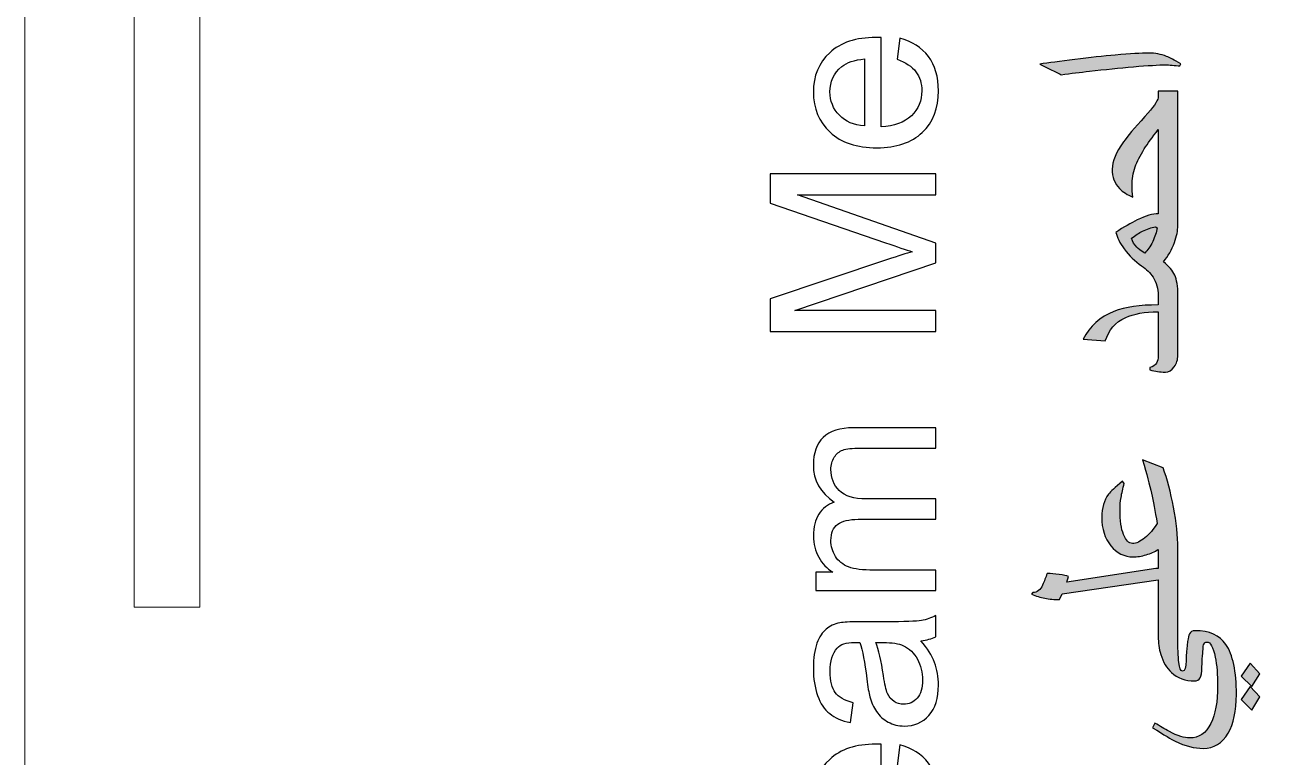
# Model space of a CAD drawing. Header units: millimetres. Extents: x -114 to 68, y -982 to -634.
# Drawn here: x -114.42 to -68.66, y -699.95 to -673.14 of the extents above; entities that cross this region are included whole.
import ezdxf

# ---------------------------------------------------------------- set-up
doc = ezdxf.new("R2010")
doc.units = ezdxf.units.MM
doc.header["$MEASUREMENT"] = 0
doc.layers.add('Layer 1', color=7, linetype='Continuous')

msp = doc.modelspace()

# ---------------------------------------------------------------- hatches: boundary and pattern name
at = {"layer": 'Layer 1', "true_color": 0x2b2a29}
h = msp.add_hatch(color=250, dxfattribs=at)
edge = h.paths.add_edge_path()
edge.add_spline(control_points=[(-73.2732, -674.1694), (-73.053, -674.1694), (-72.8385, -674.2103), (-72.6325, -674.2908), (-72.5224, -674.3331), (-72.3475, -674.4234), (-72.1076, -674.5631), (-72.1076, -674.5631), (-72.1485, -674.6379), (-72.1485, -674.6379), (-72.2289, -674.628), (-72.3206, -674.6195), (-72.4265, -674.6125), (-72.5309, -674.6054), (-72.6015, -674.6012), (-72.6367, -674.6012), (-72.9232, -674.6012), (-73.324, -674.6238), (-73.8376, -674.6689), (-74.3512, -674.7155), (-74.8875, -674.7691), (-75.4477, -674.8326), (-75.7864, -674.8721), (-76.1321, -674.9145), (-76.4849, -674.961), (-76.6062, -674.906), (-76.736, -674.8425), (-76.8771, -674.7719), (-77.0168, -674.7014), (-77.1481, -674.6351), (-77.2723, -674.5716), (-76.959, -674.5278), (-76.5286, -674.4714), (-75.9839, -674.4036), (-75.4378, -674.3359), (-74.9467, -674.2823), (-74.5079, -674.2442), (-73.9632, -674.1948), (-73.5511, -674.1694), (-73.2732, -674.1694)], knot_values=[0, 0, 0, 0, 0.0769231, 0.0769231, 0.0769231, 0.1538462, 0.1538462, 0.1538462, 0.2307692, 0.2307692, 0.2307692, 0.3076923, 0.3076923, 0.3076923, 0.3846154, 0.3846154, 0.3846154, 0.4615385, 0.4615385, 0.4615385, 0.5384615, 0.5384615, 0.5384615, 0.6153846, 0.6153846, 0.6153846, 0.6923077, 0.6923077, 0.6923077, 0.7692308, 0.7692308, 0.7692308, 0.8461538, 0.8461538, 0.8461538, 0.9230769, 0.9230769, 0.9230769, 1, 1, 1, 1], degree=3, periodic=1)
h = msp.add_hatch(color=250, dxfattribs=at)
edge = h.paths.add_edge_path()
edge.add_spline(control_points=[(-72.2176, -683.391), (-72.2176, -683.391), (-72.2176, -683.6761), (-72.2176, -683.6761), (-72.2176, -683.6761), (-72.2176, -685.2382), (-72.2176, -685.2382), (-72.2176, -685.3948), (-72.2628, -685.5359), (-72.3545, -685.6615), (-72.4448, -685.7857), (-72.5521, -685.8492), (-72.6763, -685.8492), (-72.7807, -685.8492), (-72.8752, -685.8435), (-72.9613, -685.8323), (-73.046, -685.821), (-73.1405, -685.7998), (-73.2421, -685.7702), (-73.2421, -685.7702), (-73.2421, -685.6855), (-73.2421, -685.6855), (-73.1292, -685.6545), (-73.0488, -685.5994), (-72.9994, -685.5204), (-72.9585, -685.4541), (-72.9373, -685.3624), (-72.9373, -685.2466), (-72.9373, -685.2466), (-72.9373, -683.6761), (-72.9373, -683.6761), (-72.9373, -683.6761), (-72.9373, -683.645), (-72.9373, -683.645), (-73.4312, -683.645), (-73.8277, -683.7142), (-74.1283, -683.8525), (-74.5022, -684.0246), (-74.752, -684.3111), (-74.8762, -684.7118), (-74.8762, -684.7118), (-75.6805, -684.6483), (-75.6805, -684.6483), (-75.4463, -684.17), (-75.0723, -683.8313), (-74.5587, -683.6323), (-74.1452, -683.4715), (-73.6048, -683.391), (-72.9373, -683.391), (-72.9373, -683.391), (-72.9373, -683.0439), (-72.9373, -683.0439), (-72.9373, -682.7927), (-73.0008, -682.5698), (-73.1278, -682.375), (-73.228, -682.2226), (-73.3663, -682.0857), (-73.5469, -681.9616), (-73.7896, -681.7936), (-74.0013, -681.5862), (-74.1805, -681.3407), (-74.34, -681.1205), (-74.443, -680.9187), (-74.4867, -680.7339), (-74.1974, -680.5434), (-73.9364, -680.3924), (-73.7035, -680.2795), (-73.3889, -680.1285), (-73.1335, -680.0523), (-72.9387, -680.0523), (-72.9387, -680.0523), (-72.9373, -680.0523), (-72.9373, -680.0523), (-72.9373, -680.0523), (-72.9373, -676.9704), (-72.9373, -676.9704), (-73.156, -677.2512), (-73.3254, -677.4883), (-73.4467, -677.6816), (-73.5991, -677.9215), (-73.7092, -678.1402), (-73.7783, -678.3392), (-73.8559, -678.5622), (-73.894, -678.7879), (-73.894, -679.0165), (-73.894, -679.1577), (-73.8842, -679.2988), (-73.8644, -679.4427), (-74.0676, -679.3623), (-74.2313, -679.2578), (-74.3541, -679.128), (-74.5333, -678.9418), (-74.6222, -678.7047), (-74.6222, -678.4168), (-74.6222, -678.136), (-74.4839, -677.8044), (-74.2087, -677.4206), (-74.0718, -677.2315), (-73.8094, -676.921), (-73.4241, -676.4906), (-73.125, -676.1576), (-72.9627, -675.9318), (-72.9373, -675.8133), (-72.9373, -675.8133), (-72.9373, -675.5649), (-72.9373, -675.5649), (-72.9373, -675.5649), (-72.2176, -675.5649), (-72.2176, -675.5649), (-72.2176, -675.5649), (-72.2176, -680.0523), (-72.2176, -680.0523), (-72.2176, -680.0523), (-72.2176, -680.3402), (-72.2176, -680.3402), (-72.2176, -680.3402), (-72.2176, -680.4813), (-72.2176, -680.4813), (-72.2176, -680.6662), (-72.26, -680.8736), (-72.3432, -681.105), (-72.4392, -681.3717), (-72.5732, -681.606), (-72.7426, -681.8106), (-72.545, -681.97), (-72.4081, -682.1337), (-72.3319, -682.3002), (-72.2557, -682.4667), (-72.2176, -682.7109), (-72.2176, -683.0312), (-72.2176, -683.0312), (-72.2176, -683.391), (-72.2176, -683.391)], knot_values=[0, 0, 0, 0, 0.0227273, 0.0227273, 0.0227273, 0.0454545, 0.0454545, 0.0454545, 0.0681818, 0.0681818, 0.0681818, 0.0909091, 0.0909091, 0.0909091, 0.1136364, 0.1136364, 0.1136364, 0.1363636, 0.1363636, 0.1363636, 0.1590909, 0.1590909, 0.1590909, 0.1818182, 0.1818182, 0.1818182, 0.2045455, 0.2045455, 0.2045455, 0.2272727, 0.2272727, 0.2272727, 0.25, 0.25, 0.25, 0.2727273, 0.2727273, 0.2727273, 0.2954545, 0.2954545, 0.2954545, 0.3181818, 0.3181818, 0.3181818, 0.3409091, 0.3409091, 0.3409091, 0.3636364, 0.3636364, 0.3636364, 0.3863636, 0.3863636, 0.3863636, 0.4090909, 0.4090909, 0.4090909, 0.4318182, 0.4318182, 0.4318182, 0.4545455, 0.4545455, 0.4545455, 0.4772727, 0.4772727, 0.4772727, 0.5, 0.5, 0.5, 0.5227273, 0.5227273, 0.5227273, 0.5454545, 0.5454545, 0.5454545, 0.5681818, 0.5681818, 0.5681818, 0.5909091, 0.5909091, 0.5909091, 0.6136364, 0.6136364, 0.6136364, 0.6363636, 0.6363636, 0.6363636, 0.6590909, 0.6590909, 0.6590909, 0.6818182, 0.6818182, 0.6818182, 0.7045455, 0.7045455, 0.7045455, 0.7272727, 0.7272727, 0.7272727, 0.75, 0.75, 0.75, 0.7727273, 0.7727273, 0.7727273, 0.7954545, 0.7954545, 0.7954545, 0.8181818, 0.8181818, 0.8181818, 0.8409091, 0.8409091, 0.8409091, 0.8636364, 0.8636364, 0.8636364, 0.8863636, 0.8863636, 0.8863636, 0.9090909, 0.9090909, 0.9090909, 0.9318182, 0.9318182, 0.9318182, 0.9545455, 0.9545455, 0.9545455, 0.9772727, 0.9772727, 0.9772727, 1, 1, 1, 1], degree=3, periodic=1)
h = msp.add_hatch(color=250, dxfattribs=at)
edge = h.paths.add_edge_path()
edge.add_spline(control_points=[(-73.0333, -680.5265), (-73.1941, -680.5617), (-73.3522, -680.6168), (-73.5074, -680.6916), (-73.6386, -680.7551), (-73.7727, -680.8397), (-73.911, -680.9441), (-73.8771, -681.0754), (-73.815, -681.1869), (-73.7233, -681.2772), (-73.6654, -681.3378), (-73.5667, -681.4098), (-73.4284, -681.4917), (-73.3197, -681.3929), (-73.2238, -681.2532), (-73.1377, -681.0726), (-73.0516, -680.8933), (-72.9994, -680.7226), (-72.9796, -680.5631), (-72.9796, -680.5631), (-73.0333, -680.5265), (-73.0333, -680.5265)], knot_values=[0, 0, 0, 0, 0.1428571, 0.1428571, 0.1428571, 0.2857143, 0.2857143, 0.2857143, 0.4285714, 0.4285714, 0.4285714, 0.5714286, 0.5714286, 0.5714286, 0.7142857, 0.7142857, 0.7142857, 0.8571429, 0.8571429, 0.8571429, 1, 1, 1, 1], degree=3, periodic=1)
h = msp.add_hatch(color=250, dxfattribs=at)
edge = h.paths.add_edge_path()
edge.add_spline(control_points=[(-72.2176, -694.8041), (-72.2176, -694.8041), (-72.2176, -695.0892), (-72.2176, -695.0892), (-72.2176, -695.0892), (-72.2176, -695.5266), (-72.2176, -695.5266), (-72.2176, -695.9499), (-72.2063, -696.2688), (-72.1838, -696.4819), (-72.1626, -696.695), (-72.1174, -696.8022), (-72.0511, -696.8022), (-71.9594, -696.8022), (-71.9128, -696.6738), (-71.9128, -696.417), (-71.9128, -696.3041), (-71.91, -696.2152), (-71.9044, -696.1489), (-71.8987, -696.0826), (-71.8846, -695.9372), (-71.8592, -695.7143), (-71.8423, -695.5816), (-71.8225, -695.4899), (-71.7971, -695.4405), (-71.7562, -695.3601), (-71.6842, -695.3205), (-71.5826, -695.3205), (-71.0676, -695.3205), (-70.6936, -695.4899), (-70.4594, -695.8286), (-70.204, -696.1983), (-70.0756, -696.8079), (-70.0756, -697.6588), (-70.0756, -698.2514), (-70.1758, -698.7228), (-70.3775, -699.0727), (-70.592, -699.4438), (-70.8982, -699.6301), (-71.2948, -699.6301), (-71.6137, -699.6301), (-71.9523, -699.5426), (-72.3108, -699.3676), (-72.4392, -699.3055), (-72.7172, -699.1404), (-73.1405, -698.8723), (-73.1405, -698.8723), (-73.0587, -698.7072), (-73.0587, -698.7072), (-72.8809, -698.8117), (-72.7031, -698.9133), (-72.5267, -699.0149), (-72.2247, -699.1715), (-71.9777, -699.2491), (-71.7844, -699.2491), (-71.4458, -699.2491), (-71.1889, -699.0727), (-71.0125, -698.7199), (-70.8446, -698.3827), (-70.7614, -697.9212), (-70.7614, -697.3328), (-70.7614, -696.9377), (-70.791, -696.5906), (-70.8517, -696.29), (-70.9265, -695.9203), (-71.0267, -695.7354), (-71.1565, -695.7354), (-71.203, -695.7354), (-71.2383, -695.7566), (-71.2609, -695.7975), (-71.2849, -695.8398), (-71.2962, -695.909), (-71.2962, -696.0064), (-71.3046, -696.0811), (-71.3131, -696.1983), (-71.323, -696.3577), (-71.3329, -696.5172), (-71.3371, -696.6216), (-71.3371, -696.671), (-71.3371, -696.846), (-71.3597, -696.9701), (-71.4048, -697.0449), (-71.4514, -697.1197), (-71.5191, -697.1578), (-71.6094, -697.1578), (-71.9523, -697.1578), (-72.2317, -697.0576), (-72.4491, -696.8558), (-72.6255, -696.6907), (-72.7567, -696.4678), (-72.8428, -696.1898), (-72.9063, -695.981), (-72.9373, -695.7594), (-72.9373, -695.528), (-72.9373, -695.528), (-72.9373, -695.0892), (-72.9373, -695.0892), (-72.9373, -695.0892), (-72.9373, -694.8041), (-72.9373, -694.8041), (-72.9373, -694.8041), (-72.9373, -693.4636), (-72.9373, -693.4636), (-72.9373, -693.4636), (-76.4538, -693.9716), (-76.4538, -693.9716), (-76.4538, -693.9716), (-76.5554, -694.1832), (-76.5554, -694.1832), (-76.7445, -694.1832), (-76.9223, -694.1663), (-77.0888, -694.1338), (-77.2539, -694.1), (-77.4162, -694.0506), (-77.5714, -693.9843), (-77.5714, -693.9843), (-77.5263, -693.9208), (-77.5263, -693.9208), (-77.3668, -693.9208), (-77.2469, -693.8305), (-77.1664, -693.6484), (-77.1114, -693.5101), (-77.0564, -693.369), (-77.0013, -693.2265), (-76.8644, -693.2265), (-76.7191, -693.2378), (-76.5639, -693.2604), (-76.4072, -693.2815), (-76.2915, -693.3083), (-76.2153, -693.3394), (-76.2153, -693.3394), (-76.2817, -693.5398), (-76.2817, -693.5398), (-76.2817, -693.5398), (-73.029, -693.0487), (-73.029, -693.0487), (-73.029, -693.0487), (-72.9373, -693.0487), (-72.9373, -693.0487), (-72.9373, -693.0487), (-72.9373, -692.346), (-72.9373, -692.346), (-73.0671, -692.4264), (-73.2139, -692.4913), (-73.3776, -692.5421), (-73.5413, -692.5915), (-73.7007, -692.6169), (-73.8545, -692.6169), (-74.1791, -692.6169), (-74.4528, -692.4814), (-74.673, -692.2105), (-74.8931, -691.9382), (-75.0032, -691.5896), (-75.0032, -691.162), (-75.0032, -690.8234), (-74.9213, -690.544), (-74.7562, -690.3238), (-74.6871, -690.2293), (-74.5192, -690.0712), (-74.2496, -689.8483), (-74.2496, -689.8483), (-74.1819, -689.9273), (-74.1819, -689.9273), (-74.2327, -690.1164), (-74.2708, -690.2871), (-74.2962, -690.4381), (-74.3216, -690.5891), (-74.3343, -690.7458), (-74.3343, -690.908), (-74.3343, -691.2876), (-74.292, -691.5854), (-74.2087, -691.8013), (-74.1241, -692.0172), (-74.014, -692.1258), (-73.8757, -692.1258), (-73.7416, -692.1258), (-73.5907, -692.0581), (-73.4241, -691.9212), (-73.2576, -691.7858), (-73.1095, -691.6108), (-72.9796, -691.3949), (-73.0488, -690.9433), (-73.1165, -690.5736), (-73.1814, -690.2843), (-73.2478, -689.995), (-73.3578, -689.5901), (-73.513, -689.0694), (-73.513, -689.0694), (-72.7595, -689.3544), (-72.7595, -689.3544), (-72.6071, -689.7707), (-72.4787, -690.2519), (-72.3743, -690.798), (-72.2698, -691.3455), (-72.2176, -691.8478), (-72.2176, -692.3079), (-72.2176, -692.3079), (-72.2176, -693.0487), (-72.2176, -693.0487), (-72.2176, -693.0487), (-72.2176, -693.3366), (-72.2176, -693.3366), (-72.2176, -693.3366), (-72.2176, -694.8041), (-72.2176, -694.8041)], knot_values=[0, 0, 0, 0, 0.0147059, 0.0147059, 0.0147059, 0.0294118, 0.0294118, 0.0294118, 0.0441176, 0.0441176, 0.0441176, 0.0588235, 0.0588235, 0.0588235, 0.0735294, 0.0735294, 0.0735294, 0.0882353, 0.0882353, 0.0882353, 0.1029412, 0.1029412, 0.1029412, 0.1176471, 0.1176471, 0.1176471, 0.1323529, 0.1323529, 0.1323529, 0.1470588, 0.1470588, 0.1470588, 0.1617647, 0.1617647, 0.1617647, 0.1764706, 0.1764706, 0.1764706, 0.1911765, 0.1911765, 0.1911765, 0.2058824, 0.2058824, 0.2058824, 0.2205882, 0.2205882, 0.2205882, 0.2352941, 0.2352941, 0.2352941, 0.25, 0.25, 0.25, 0.2647059, 0.2647059, 0.2647059, 0.2794118, 0.2794118, 0.2794118, 0.2941176, 0.2941176, 0.2941176, 0.3088235, 0.3088235, 0.3088235, 0.3235294, 0.3235294, 0.3235294, 0.3382353, 0.3382353, 0.3382353, 0.3529412, 0.3529412, 0.3529412, 0.3676471, 0.3676471, 0.3676471, 0.3823529, 0.3823529, 0.3823529, 0.3970588, 0.3970588, 0.3970588, 0.4117647, 0.4117647, 0.4117647, 0.4264706, 0.4264706, 0.4264706, 0.4411765, 0.4411765, 0.4411765, 0.4558824, 0.4558824, 0.4558824, 0.4705882, 0.4705882, 0.4705882, 0.4852941, 0.4852941, 0.4852941, 0.5, 0.5, 0.5, 0.5147059, 0.5147059, 0.5147059, 0.5294118, 0.5294118, 0.5294118, 0.5441176, 0.5441176, 0.5441176, 0.5588235, 0.5588235, 0.5588235, 0.5735294, 0.5735294, 0.5735294, 0.5882353, 0.5882353, 0.5882353, 0.6029412, 0.6029412, 0.6029412, 0.6176471, 0.6176471, 0.6176471, 0.6323529, 0.6323529, 0.6323529, 0.6470588, 0.6470588, 0.6470588, 0.6617647, 0.6617647, 0.6617647, 0.6764706, 0.6764706, 0.6764706, 0.6911765, 0.6911765, 0.6911765, 0.7058824, 0.7058824, 0.7058824, 0.7205882, 0.7205882, 0.7205882, 0.7352941, 0.7352941, 0.7352941, 0.75, 0.75, 0.75, 0.7647059, 0.7647059, 0.7647059, 0.7794118, 0.7794118, 0.7794118, 0.7941176, 0.7941176, 0.7941176, 0.8088235, 0.8088235, 0.8088235, 0.8235294, 0.8235294, 0.8235294, 0.8382353, 0.8382353, 0.8382353, 0.8529412, 0.8529412, 0.8529412, 0.8676471, 0.8676471, 0.8676471, 0.8823529, 0.8823529, 0.8823529, 0.8970588, 0.8970588, 0.8970588, 0.9117647, 0.9117647, 0.9117647, 0.9264706, 0.9264706, 0.9264706, 0.9411765, 0.9411765, 0.9411765, 0.9558824, 0.9558824, 0.9558824, 0.9705882, 0.9705882, 0.9705882, 0.9852941, 0.9852941, 0.9852941, 1, 1, 1, 1], degree=3, periodic=1)
h = msp.add_hatch(color=250, dxfattribs=at)
edge = h.paths.add_edge_path()
edge.add_spline(control_points=[(-69.569, -696.5144), (-69.569, -696.5144), (-69.212, -696.8982), (-69.212, -696.8982), (-69.212, -696.8982), (-69.5069, -697.361), (-69.5069, -697.361), (-69.5069, -697.361), (-69.8978, -696.9899), (-69.8978, -696.9899), (-69.8978, -696.9899), (-69.569, -696.5144), (-69.569, -696.5144)], knot_values=[0, 0, 0, 0, 0.25, 0.25, 0.25, 0.5, 0.5, 0.5, 0.75, 0.75, 0.75, 1, 1, 1, 1], degree=3, periodic=1)
h = msp.add_hatch(color=250, dxfattribs=at)
edge = h.paths.add_edge_path()
edge.add_spline(control_points=[(-69.569, -697.3695), (-69.569, -697.3695), (-69.212, -697.7448), (-69.212, -697.7448), (-69.212, -697.7448), (-69.5069, -698.2246), (-69.5069, -698.2246), (-69.5069, -698.2246), (-69.8978, -697.8408), (-69.8978, -697.8408), (-69.8978, -697.8408), (-69.569, -697.3695), (-69.569, -697.3695)], knot_values=[0, 0, 0, 0, 0.25, 0.25, 0.25, 0.5, 0.5, 0.5, 0.75, 0.75, 0.75, 1, 1, 1, 1], degree=3, periodic=1)

# ---------------------------------------------------------------- linework, layer by layer
at = {"layer": 'Layer 1', "color": 230, "lineweight": 20}
msp.add_open_spline([(-109.4153, -724.459), (-109.4153, -724.459), (60.5847, -724.459), (60.5847, -724.459), (63.3347, -724.459), (65.5847, -722.2089), (65.5847, -719.4589), (65.5847, -719.4589), (65.5847, -639.4591), (65.5847, -639.4591), (65.5847, -636.7091), (63.3347, -634.459), (60.5847, -634.459), (60.5847, -634.459), (-109.4153, -634.459), (-109.4153, -634.459), (-112.1653, -634.459), (-114.4153, -636.7091), (-114.4153, -639.4591), (-114.4153, -639.4591), (-114.4153, -719.4589), (-114.4153, -719.4589), (-114.4153, -722.2089), (-112.1653, -724.459), (-109.4153, -724.459)], degree=3, knots=[0, 0, 0, 0, 0.125, 0.125, 0.125, 0.25, 0.25, 0.25, 0.375, 0.375, 0.375, 0.5, 0.5, 0.5, 0.625, 0.625, 0.625, 0.75, 0.75, 0.75, 0.875, 0.875, 0.875, 1, 1, 1, 1], dxfattribs=at)
msp.add_open_spline([(-109.4153, -724.459), (-109.4153, -724.459), (60.5847, -724.459), (60.5847, -724.459), (63.3347, -724.459), (65.5847, -722.2089), (65.5847, -719.4589), (65.5847, -719.4589), (65.5847, -639.4591), (65.5847, -639.4591), (65.5847, -636.7091), (63.3347, -634.459), (60.5847, -634.459), (60.5847, -634.459), (-109.4153, -634.459), (-109.4153, -634.459), (-112.1653, -634.459), (-114.4153, -636.7091), (-114.4153, -639.4591), (-114.4153, -639.4591), (-114.4153, -719.4589), (-114.4153, -719.4589), (-114.4153, -722.2089), (-112.1653, -724.459), (-109.4153, -724.459)], degree=3, knots=[0, 0, 0, 0, 0.125, 0.125, 0.125, 0.25, 0.25, 0.25, 0.375, 0.375, 0.375, 0.5, 0.5, 0.5, 0.625, 0.625, 0.625, 0.75, 0.75, 0.75, 0.875, 0.875, 0.875, 1, 1, 1, 1], dxfattribs=at)
msp.add_open_spline([(-109.4153, -724.459), (-109.4153, -724.459), (60.5847, -724.459), (60.5847, -724.459), (63.3347, -724.459), (65.5847, -722.2089), (65.5847, -719.4589), (65.5847, -719.4589), (65.5847, -639.4591), (65.5847, -639.4591), (65.5847, -636.7091), (63.3347, -634.459), (60.5847, -634.459), (60.5847, -634.459), (-109.4153, -634.459), (-109.4153, -634.459), (-112.1653, -634.459), (-114.4153, -636.7091), (-114.4153, -639.4591), (-114.4153, -639.4591), (-114.4153, -719.4589), (-114.4153, -719.4589), (-114.4153, -722.2089), (-112.1653, -724.459), (-109.4153, -724.459)], degree=3, knots=[0, 0, 0, 0, 0.125, 0.125, 0.125, 0.25, 0.25, 0.25, 0.375, 0.375, 0.375, 0.5, 0.5, 0.5, 0.625, 0.625, 0.625, 0.75, 0.75, 0.75, 0.875, 0.875, 0.875, 1, 1, 1, 1], dxfattribs=at)
msp.add_open_spline([(-109.4153, -724.459), (-109.4153, -724.459), (60.5847, -724.459), (60.5847, -724.459), (63.3347, -724.459), (65.5847, -722.2089), (65.5847, -719.4589), (65.5847, -719.4589), (65.5847, -639.4591), (65.5847, -639.4591), (65.5847, -636.7091), (63.3347, -634.459), (60.5847, -634.459), (60.5847, -634.459), (-109.4153, -634.459), (-109.4153, -634.459), (-112.1653, -634.459), (-114.4153, -636.7091), (-114.4153, -639.4591), (-114.4153, -639.4591), (-114.4153, -719.4589), (-114.4153, -719.4589), (-114.4153, -722.2089), (-112.1653, -724.459), (-109.4153, -724.459)], degree=3, knots=[0, 0, 0, 0, 0.125, 0.125, 0.125, 0.25, 0.25, 0.25, 0.375, 0.375, 0.375, 0.5, 0.5, 0.5, 0.625, 0.625, 0.625, 0.75, 0.75, 0.75, 0.875, 0.875, 0.875, 1, 1, 1, 1], dxfattribs=at)
at = {"layer": 'Layer 1', "color": 250, "lineweight": 20}
msp.add_open_spline([(-110.4153, -694.459), (-110.4153, -694.459), (-110.4153, -664.459), (-110.4153, -664.459), (-110.4153, -664.459), (-108.0153, -664.459), (-108.0153, -664.459), (-108.0153, -664.459), (-108.0153, -694.459), (-108.0153, -694.459), (-108.0153, -694.459), (-110.4153, -694.459), (-110.4153, -694.459)], degree=3, knots=[0, 0, 0, 0, 0.25, 0.25, 0.25, 0.5, 0.5, 0.5, 0.75, 0.75, 0.75, 1, 1, 1, 1], dxfattribs=at)
msp.add_open_spline([(-110.4153, -694.459), (-110.4153, -694.459), (-110.4153, -664.459), (-110.4153, -664.459), (-110.4153, -664.459), (-108.0153, -664.459), (-108.0153, -664.459), (-108.0153, -664.459), (-108.0153, -694.459), (-108.0153, -694.459), (-108.0153, -694.459), (-110.4153, -694.459), (-110.4153, -694.459)], degree=3, knots=[0, 0, 0, 0, 0.25, 0.25, 0.25, 0.5, 0.5, 0.5, 0.75, 0.75, 0.75, 1, 1, 1, 1], dxfattribs=at)
at = {"layer": 'Layer 1', "color": 250}
for points, knots in [([(-82.4953, -674.3945), (-82.4953, -674.3945), (-82.3937, -673.624), (-82.3937, -673.624), (-81.9464, -673.744), (-81.5978, -673.9683), (-81.3509, -674.2957), (-81.1039, -674.6231), (-80.9798, -675.0408), (-80.9798, -675.5502), (-80.9798, -676.1908), (-81.1773, -676.6988), (-81.5724, -677.0742), (-81.9661, -677.4496), (-82.5207, -677.6372), (-83.2333, -677.6372), (-83.9699, -677.6372), (-84.5428, -677.4481), (-84.9492, -677.0686), (-85.3571, -676.689), (-85.5603, -676.1965), (-85.5603, -675.5911), (-85.5603, -675.0055), (-85.3613, -674.5271), (-84.9619, -674.156), (-84.5626, -673.7849), (-84.001, -673.5986), (-83.2771, -673.5986), (-83.2333, -673.5986), (-83.167, -673.6), (-83.0795, -673.6028), (-83.0795, -673.6028), (-83.0795, -676.8752), (-83.0795, -676.8752), (-82.5983, -676.847), (-82.2286, -676.7115), (-81.9732, -676.466), (-81.7178, -676.2219), (-81.5894, -675.9157), (-81.5894, -675.5502), (-81.5894, -675.2778), (-81.6613, -675.045), (-81.8053, -674.8531), (-81.9492, -674.6598), (-82.1792, -674.5074), (-82.4953, -674.3945)], [0, 0, 0, 0, 0.0666667, 0.0666667, 0.0666667, 0.1333333, 0.1333333, 0.1333333, 0.2, 0.2, 0.2, 0.2666667, 0.2666667, 0.2666667, 0.3333333, 0.3333333, 0.3333333, 0.4, 0.4, 0.4, 0.4666667, 0.4666667, 0.4666667, 0.5333333, 0.5333333, 0.5333333, 0.6, 0.6, 0.6, 0.6666667, 0.6666667, 0.6666667, 0.7333333, 0.7333333, 0.7333333, 0.8, 0.8, 0.8, 0.8666667, 0.8666667, 0.8666667, 0.9333333, 0.9333333, 0.9333333, 1, 1, 1, 1]), ([(-83.6891, -676.8329), (-83.6891, -676.8329), (-83.6891, -674.386), (-83.6891, -674.386), (-84.0588, -674.4185), (-84.3354, -674.513), (-84.5203, -674.6668), (-84.8067, -674.9025), (-84.9506, -675.2101), (-84.9506, -675.5869), (-84.9506, -675.9284), (-84.8363, -676.2148), (-84.6077, -676.4477), (-84.3791, -676.6791), (-84.0729, -676.8075), (-83.6891, -676.8329)], [0, 0, 0, 0, 0.2, 0.2, 0.2, 0.4, 0.4, 0.4, 0.6, 0.6, 0.6, 0.8, 0.8, 0.8, 1, 1, 1, 1]), ([(-73.2732, -674.1694), (-73.053, -674.1694), (-72.8385, -674.2103), (-72.6325, -674.2908), (-72.5224, -674.3331), (-72.3475, -674.4234), (-72.1076, -674.5631), (-72.1076, -674.5631), (-72.1485, -674.6379), (-72.1485, -674.6379), (-72.2289, -674.628), (-72.3206, -674.6195), (-72.4265, -674.6125), (-72.5309, -674.6054), (-72.6015, -674.6012), (-72.6367, -674.6012), (-72.9232, -674.6012), (-73.324, -674.6238), (-73.8376, -674.6689), (-74.3512, -674.7155), (-74.8875, -674.7691), (-75.4477, -674.8326), (-75.7864, -674.8721), (-76.1321, -674.9145), (-76.4849, -674.961), (-76.6062, -674.906), (-76.736, -674.8425), (-76.8771, -674.7719), (-77.0168, -674.7014), (-77.1481, -674.6351), (-77.2723, -674.5716), (-76.959, -674.5278), (-76.5286, -674.4714), (-75.9839, -674.4036), (-75.4378, -674.3359), (-74.9467, -674.2823), (-74.5079, -674.2442), (-73.9632, -674.1948), (-73.5511, -674.1694), (-73.2732, -674.1694)], [0, 0, 0, 0, 0.0769231, 0.0769231, 0.0769231, 0.1538462, 0.1538462, 0.1538462, 0.2307692, 0.2307692, 0.2307692, 0.3076923, 0.3076923, 0.3076923, 0.3846154, 0.3846154, 0.3846154, 0.4615385, 0.4615385, 0.4615385, 0.5384615, 0.5384615, 0.5384615, 0.6153846, 0.6153846, 0.6153846, 0.6923077, 0.6923077, 0.6923077, 0.7692308, 0.7692308, 0.7692308, 0.8461538, 0.8461538, 0.8461538, 0.9230769, 0.9230769, 0.9230769, 1, 1, 1, 1]), ([(-72.2176, -683.391), (-72.2176, -683.391), (-72.2176, -683.6761), (-72.2176, -683.6761), (-72.2176, -683.6761), (-72.2176, -685.2382), (-72.2176, -685.2382), (-72.2176, -685.3948), (-72.2628, -685.5359), (-72.3545, -685.6615), (-72.4448, -685.7857), (-72.5521, -685.8492), (-72.6763, -685.8492), (-72.7807, -685.8492), (-72.8752, -685.8435), (-72.9613, -685.8323), (-73.046, -685.821), (-73.1405, -685.7998), (-73.2421, -685.7702), (-73.2421, -685.7702), (-73.2421, -685.6855), (-73.2421, -685.6855), (-73.1292, -685.6545), (-73.0488, -685.5994), (-72.9994, -685.5204), (-72.9585, -685.4541), (-72.9373, -685.3624), (-72.9373, -685.2466), (-72.9373, -685.2466), (-72.9373, -683.6761), (-72.9373, -683.6761), (-72.9373, -683.6761), (-72.9373, -683.645), (-72.9373, -683.645), (-73.4312, -683.645), (-73.8277, -683.7142), (-74.1283, -683.8525), (-74.5022, -684.0246), (-74.752, -684.3111), (-74.8762, -684.7118), (-74.8762, -684.7118), (-75.6805, -684.6483), (-75.6805, -684.6483), (-75.4463, -684.17), (-75.0723, -683.8313), (-74.5587, -683.6323), (-74.1452, -683.4715), (-73.6048, -683.391), (-72.9373, -683.391), (-72.9373, -683.391), (-72.9373, -683.0439), (-72.9373, -683.0439), (-72.9373, -682.7927), (-73.0008, -682.5698), (-73.1278, -682.375), (-73.228, -682.2226), (-73.3663, -682.0857), (-73.5469, -681.9616), (-73.7896, -681.7936), (-74.0013, -681.5862), (-74.1805, -681.3407), (-74.34, -681.1205), (-74.443, -680.9187), (-74.4867, -680.7339), (-74.1974, -680.5434), (-73.9364, -680.3924), (-73.7035, -680.2795), (-73.3889, -680.1285), (-73.1335, -680.0523), (-72.9387, -680.0523), (-72.9387, -680.0523), (-72.9373, -680.0523), (-72.9373, -680.0523), (-72.9373, -680.0523), (-72.9373, -676.9704), (-72.9373, -676.9704), (-73.156, -677.2512), (-73.3254, -677.4883), (-73.4467, -677.6816), (-73.5991, -677.9215), (-73.7092, -678.1402), (-73.7783, -678.3392), (-73.8559, -678.5622), (-73.894, -678.7879), (-73.894, -679.0165), (-73.894, -679.1577), (-73.8842, -679.2988), (-73.8644, -679.4427), (-74.0676, -679.3623), (-74.2313, -679.2578), (-74.3541, -679.128), (-74.5333, -678.9418), (-74.6222, -678.7047), (-74.6222, -678.4168), (-74.6222, -678.136), (-74.4839, -677.8044), (-74.2087, -677.4206), (-74.0718, -677.2315), (-73.8094, -676.921), (-73.4241, -676.4906), (-73.125, -676.1576), (-72.9627, -675.9318), (-72.9373, -675.8133), (-72.9373, -675.8133), (-72.9373, -675.5649), (-72.9373, -675.5649), (-72.9373, -675.5649), (-72.2176, -675.5649), (-72.2176, -675.5649), (-72.2176, -675.5649), (-72.2176, -680.0523), (-72.2176, -680.0523), (-72.2176, -680.0523), (-72.2176, -680.3402), (-72.2176, -680.3402), (-72.2176, -680.3402), (-72.2176, -680.4813), (-72.2176, -680.4813), (-72.2176, -680.6662), (-72.26, -680.8736), (-72.3432, -681.105), (-72.4392, -681.3717), (-72.5732, -681.606), (-72.7426, -681.8106), (-72.545, -681.97), (-72.4081, -682.1337), (-72.3319, -682.3002), (-72.2557, -682.4667), (-72.2176, -682.7109), (-72.2176, -683.0312), (-72.2176, -683.0312), (-72.2176, -683.391), (-72.2176, -683.391)], [0, 0, 0, 0, 0.0227273, 0.0227273, 0.0227273, 0.0454545, 0.0454545, 0.0454545, 0.0681818, 0.0681818, 0.0681818, 0.0909091, 0.0909091, 0.0909091, 0.1136364, 0.1136364, 0.1136364, 0.1363636, 0.1363636, 0.1363636, 0.1590909, 0.1590909, 0.1590909, 0.1818182, 0.1818182, 0.1818182, 0.2045455, 0.2045455, 0.2045455, 0.2272727, 0.2272727, 0.2272727, 0.25, 0.25, 0.25, 0.2727273, 0.2727273, 0.2727273, 0.2954545, 0.2954545, 0.2954545, 0.3181818, 0.3181818, 0.3181818, 0.3409091, 0.3409091, 0.3409091, 0.3636364, 0.3636364, 0.3636364, 0.3863636, 0.3863636, 0.3863636, 0.4090909, 0.4090909, 0.4090909, 0.4318182, 0.4318182, 0.4318182, 0.4545455, 0.4545455, 0.4545455, 0.4772727, 0.4772727, 0.4772727, 0.5, 0.5, 0.5, 0.5227273, 0.5227273, 0.5227273, 0.5454545, 0.5454545, 0.5454545, 0.5681818, 0.5681818, 0.5681818, 0.5909091, 0.5909091, 0.5909091, 0.6136364, 0.6136364, 0.6136364, 0.6363636, 0.6363636, 0.6363636, 0.6590909, 0.6590909, 0.6590909, 0.6818182, 0.6818182, 0.6818182, 0.7045455, 0.7045455, 0.7045455, 0.7272727, 0.7272727, 0.7272727, 0.75, 0.75, 0.75, 0.7727273, 0.7727273, 0.7727273, 0.7954545, 0.7954545, 0.7954545, 0.8181818, 0.8181818, 0.8181818, 0.8409091, 0.8409091, 0.8409091, 0.8636364, 0.8636364, 0.8636364, 0.8863636, 0.8863636, 0.8863636, 0.9090909, 0.9090909, 0.9090909, 0.9318182, 0.9318182, 0.9318182, 0.9545455, 0.9545455, 0.9545455, 0.9772727, 0.9772727, 0.9772727, 1, 1, 1, 1]), ([(-81.0729, -684.3683), (-81.0729, -684.3683), (-87.1351, -684.3683), (-87.1351, -684.3683), (-87.1351, -684.3683), (-87.1351, -683.166), (-87.1351, -683.166), (-87.1351, -683.166), (-82.8439, -681.7323), (-82.8439, -681.7323), (-82.4445, -681.5997), (-82.1453, -681.5037), (-81.9464, -681.4431), (-82.1665, -681.3739), (-82.4911, -681.2653), (-82.9186, -681.1185), (-82.9186, -681.1185), (-87.1351, -679.6594), (-87.1351, -679.6594), (-87.1351, -679.6594), (-87.1351, -678.5855), (-87.1351, -678.5855), (-87.1351, -678.5855), (-81.0729, -678.5855), (-81.0729, -678.5855), (-81.0729, -678.5855), (-81.0729, -679.356), (-81.0729, -679.356), (-81.0729, -679.356), (-86.1445, -679.356), (-86.1445, -679.356), (-86.1445, -679.356), (-81.0729, -681.1256), (-81.0729, -681.1256), (-81.0729, -681.1256), (-81.0729, -681.848), (-81.0729, -681.848), (-81.0729, -681.848), (-86.2376, -683.5978), (-86.2376, -683.5978), (-86.2376, -683.5978), (-81.0729, -683.5978), (-81.0729, -683.5978), (-81.0729, -683.5978), (-81.0729, -684.3683), (-81.0729, -684.3683)], [0, 0, 0, 0, 0.0666667, 0.0666667, 0.0666667, 0.1333333, 0.1333333, 0.1333333, 0.2, 0.2, 0.2, 0.2666667, 0.2666667, 0.2666667, 0.3333333, 0.3333333, 0.3333333, 0.4, 0.4, 0.4, 0.4666667, 0.4666667, 0.4666667, 0.5333333, 0.5333333, 0.5333333, 0.6, 0.6, 0.6, 0.6666667, 0.6666667, 0.6666667, 0.7333333, 0.7333333, 0.7333333, 0.8, 0.8, 0.8, 0.8666667, 0.8666667, 0.8666667, 0.9333333, 0.9333333, 0.9333333, 1, 1, 1, 1]), ([(-73.0333, -680.5265), (-73.1941, -680.5617), (-73.3522, -680.6168), (-73.5074, -680.6916), (-73.6386, -680.7551), (-73.7727, -680.8397), (-73.911, -680.9441), (-73.8771, -681.0754), (-73.815, -681.1869), (-73.7233, -681.2772), (-73.6654, -681.3378), (-73.5667, -681.4098), (-73.4284, -681.4917), (-73.3197, -681.3929), (-73.2238, -681.2532), (-73.1377, -681.0726), (-73.0516, -680.8933), (-72.9994, -680.7226), (-72.9796, -680.5631), (-72.9796, -680.5631), (-73.0333, -680.5265), (-73.0333, -680.5265)], [0, 0, 0, 0, 0.1428571, 0.1428571, 0.1428571, 0.2857143, 0.2857143, 0.2857143, 0.4285714, 0.4285714, 0.4285714, 0.5714286, 0.5714286, 0.5714286, 0.7142857, 0.7142857, 0.7142857, 0.8571429, 0.8571429, 0.8571429, 1, 1, 1, 1]), ([(-81.0729, -693.8496), (-81.0729, -693.8496), (-85.4671, -693.8496), (-85.4671, -693.8496), (-85.4671, -693.8496), (-85.4671, -693.1807), (-85.4671, -693.1807), (-85.4671, -693.1807), (-84.8462, -693.1807), (-84.8462, -693.1807), (-85.0607, -693.0439), (-85.2343, -692.8604), (-85.3641, -692.6318), (-85.4953, -692.4032), (-85.5603, -692.1436), (-85.5603, -691.8515), (-85.5603, -691.5269), (-85.4925, -691.2602), (-85.3585, -691.0528), (-85.223, -690.8453), (-85.0353, -690.6986), (-84.7926, -690.6139), (-85.3048, -690.264), (-85.5603, -689.811), (-85.5603, -689.2522), (-85.5603, -688.8147), (-85.4403, -688.4775), (-85.199, -688.2432), (-84.9577, -688.0076), (-84.5866, -687.889), (-84.0856, -687.889), (-84.0856, -687.889), (-81.0729, -687.889), (-81.0729, -687.889), (-81.0729, -687.889), (-81.0729, -688.6341), (-81.0729, -688.6341), (-81.0729, -688.6341), (-83.8387, -688.6341), (-83.8387, -688.6341), (-84.135, -688.6341), (-84.3495, -688.6595), (-84.4807, -688.7075), (-84.612, -688.7555), (-84.7164, -688.843), (-84.7968, -688.9714), (-84.8773, -689.0984), (-84.9168, -689.2479), (-84.9168, -689.4187), (-84.9168, -689.7291), (-84.8138, -689.986), (-84.6092, -690.1906), (-84.4031, -690.3952), (-84.0743, -690.4968), (-83.6228, -690.4968), (-83.6228, -690.4968), (-81.0729, -690.4968), (-81.0729, -690.4968), (-81.0729, -690.4968), (-81.0729, -691.2419), (-81.0729, -691.2419), (-81.0729, -691.2419), (-83.9248, -691.2419), (-83.9248, -691.2419), (-84.255, -691.2419), (-84.5033, -691.3025), (-84.6684, -691.4239), (-84.8335, -691.5452), (-84.9168, -691.7442), (-84.9168, -692.0194), (-84.9168, -692.2282), (-84.8617, -692.4215), (-84.7517, -692.5993), (-84.6416, -692.7771), (-84.4807, -692.9056), (-84.2677, -692.986), (-84.056, -693.065), (-83.7498, -693.1045), (-83.3504, -693.1045), (-83.3504, -693.1045), (-81.0729, -693.1045), (-81.0729, -693.1045), (-81.0729, -693.1045), (-81.0729, -693.8496), (-81.0729, -693.8496)], [0, 0, 0, 0, 0.0357143, 0.0357143, 0.0357143, 0.0714286, 0.0714286, 0.0714286, 0.1071429, 0.1071429, 0.1071429, 0.1428571, 0.1428571, 0.1428571, 0.1785714, 0.1785714, 0.1785714, 0.2142857, 0.2142857, 0.2142857, 0.25, 0.25, 0.25, 0.2857143, 0.2857143, 0.2857143, 0.3214286, 0.3214286, 0.3214286, 0.3571429, 0.3571429, 0.3571429, 0.3928571, 0.3928571, 0.3928571, 0.4285714, 0.4285714, 0.4285714, 0.4642857, 0.4642857, 0.4642857, 0.5, 0.5, 0.5, 0.5357143, 0.5357143, 0.5357143, 0.5714286, 0.5714286, 0.5714286, 0.6071429, 0.6071429, 0.6071429, 0.6428571, 0.6428571, 0.6428571, 0.6785714, 0.6785714, 0.6785714, 0.7142857, 0.7142857, 0.7142857, 0.75, 0.75, 0.75, 0.7857143, 0.7857143, 0.7857143, 0.8214286, 0.8214286, 0.8214286, 0.8571429, 0.8571429, 0.8571429, 0.8928571, 0.8928571, 0.8928571, 0.9285714, 0.9285714, 0.9285714, 0.9642857, 0.9642857, 0.9642857, 1, 1, 1, 1]), ([(-72.2176, -694.8041), (-72.2176, -694.8041), (-72.2176, -695.0892), (-72.2176, -695.0892), (-72.2176, -695.0892), (-72.2176, -695.5266), (-72.2176, -695.5266), (-72.2176, -695.9499), (-72.2063, -696.2688), (-72.1838, -696.4819), (-72.1626, -696.695), (-72.1174, -696.8022), (-72.0511, -696.8022), (-71.9594, -696.8022), (-71.9128, -696.6738), (-71.9128, -696.417), (-71.9128, -696.3041), (-71.91, -696.2152), (-71.9044, -696.1489), (-71.8987, -696.0826), (-71.8846, -695.9372), (-71.8592, -695.7143), (-71.8423, -695.5816), (-71.8225, -695.4899), (-71.7971, -695.4405), (-71.7562, -695.3601), (-71.6842, -695.3205), (-71.5826, -695.3205), (-71.0676, -695.3205), (-70.6936, -695.4899), (-70.4594, -695.8286), (-70.204, -696.1983), (-70.0756, -696.8079), (-70.0756, -697.6588), (-70.0756, -698.2514), (-70.1758, -698.7228), (-70.3775, -699.0727), (-70.592, -699.4438), (-70.8982, -699.6301), (-71.2948, -699.6301), (-71.6137, -699.6301), (-71.9523, -699.5426), (-72.3108, -699.3676), (-72.4392, -699.3055), (-72.7172, -699.1404), (-73.1405, -698.8723), (-73.1405, -698.8723), (-73.0587, -698.7072), (-73.0587, -698.7072), (-72.8809, -698.8117), (-72.7031, -698.9133), (-72.5267, -699.0149), (-72.2247, -699.1715), (-71.9777, -699.2491), (-71.7844, -699.2491), (-71.4458, -699.2491), (-71.1889, -699.0727), (-71.0125, -698.7199), (-70.8446, -698.3827), (-70.7614, -697.9212), (-70.7614, -697.3328), (-70.7614, -696.9377), (-70.791, -696.5906), (-70.8517, -696.29), (-70.9265, -695.9203), (-71.0267, -695.7354), (-71.1565, -695.7354), (-71.203, -695.7354), (-71.2383, -695.7566), (-71.2609, -695.7975), (-71.2849, -695.8398), (-71.2962, -695.909), (-71.2962, -696.0064), (-71.3046, -696.0811), (-71.3131, -696.1983), (-71.323, -696.3577), (-71.3329, -696.5172), (-71.3371, -696.6216), (-71.3371, -696.671), (-71.3371, -696.846), (-71.3597, -696.9701), (-71.4048, -697.0449), (-71.4514, -697.1197), (-71.5191, -697.1578), (-71.6094, -697.1578), (-71.9523, -697.1578), (-72.2317, -697.0576), (-72.4491, -696.8558), (-72.6255, -696.6907), (-72.7567, -696.4678), (-72.8428, -696.1898), (-72.9063, -695.981), (-72.9373, -695.7594), (-72.9373, -695.528), (-72.9373, -695.528), (-72.9373, -695.0892), (-72.9373, -695.0892), (-72.9373, -695.0892), (-72.9373, -694.8041), (-72.9373, -694.8041), (-72.9373, -694.8041), (-72.9373, -693.4636), (-72.9373, -693.4636), (-72.9373, -693.4636), (-76.4538, -693.9716), (-76.4538, -693.9716), (-76.4538, -693.9716), (-76.5554, -694.1832), (-76.5554, -694.1832), (-76.7445, -694.1832), (-76.9223, -694.1663), (-77.0888, -694.1338), (-77.2539, -694.1), (-77.4162, -694.0506), (-77.5714, -693.9843), (-77.5714, -693.9843), (-77.5263, -693.9208), (-77.5263, -693.9208), (-77.3668, -693.9208), (-77.2469, -693.8305), (-77.1664, -693.6484), (-77.1114, -693.5101), (-77.0564, -693.369), (-77.0013, -693.2265), (-76.8644, -693.2265), (-76.7191, -693.2378), (-76.5639, -693.2604), (-76.4072, -693.2815), (-76.2915, -693.3083), (-76.2153, -693.3394), (-76.2153, -693.3394), (-76.2817, -693.5398), (-76.2817, -693.5398), (-76.2817, -693.5398), (-73.029, -693.0487), (-73.029, -693.0487), (-73.029, -693.0487), (-72.9373, -693.0487), (-72.9373, -693.0487), (-72.9373, -693.0487), (-72.9373, -692.346), (-72.9373, -692.346), (-73.0671, -692.4264), (-73.2139, -692.4913), (-73.3776, -692.5421), (-73.5413, -692.5915), (-73.7007, -692.6169), (-73.8545, -692.6169), (-74.1791, -692.6169), (-74.4528, -692.4814), (-74.673, -692.2105), (-74.8931, -691.9382), (-75.0032, -691.5896), (-75.0032, -691.162), (-75.0032, -690.8234), (-74.9213, -690.544), (-74.7562, -690.3238), (-74.6871, -690.2293), (-74.5192, -690.0712), (-74.2496, -689.8483), (-74.2496, -689.8483), (-74.1819, -689.9273), (-74.1819, -689.9273), (-74.2327, -690.1164), (-74.2708, -690.2871), (-74.2962, -690.4381), (-74.3216, -690.5891), (-74.3343, -690.7458), (-74.3343, -690.908), (-74.3343, -691.2876), (-74.292, -691.5854), (-74.2087, -691.8013), (-74.1241, -692.0172), (-74.014, -692.1258), (-73.8757, -692.1258), (-73.7416, -692.1258), (-73.5907, -692.0581), (-73.4241, -691.9212), (-73.2576, -691.7858), (-73.1095, -691.6108), (-72.9796, -691.3949), (-73.0488, -690.9433), (-73.1165, -690.5736), (-73.1814, -690.2843), (-73.2478, -689.995), (-73.3578, -689.5901), (-73.513, -689.0694), (-73.513, -689.0694), (-72.7595, -689.3544), (-72.7595, -689.3544), (-72.6071, -689.7707), (-72.4787, -690.2519), (-72.3743, -690.798), (-72.2698, -691.3455), (-72.2176, -691.8478), (-72.2176, -692.3079), (-72.2176, -692.3079), (-72.2176, -693.0487), (-72.2176, -693.0487), (-72.2176, -693.0487), (-72.2176, -693.3366), (-72.2176, -693.3366), (-72.2176, -693.3366), (-72.2176, -694.8041), (-72.2176, -694.8041)], [0, 0, 0, 0, 0.0147059, 0.0147059, 0.0147059, 0.0294118, 0.0294118, 0.0294118, 0.0441176, 0.0441176, 0.0441176, 0.0588235, 0.0588235, 0.0588235, 0.0735294, 0.0735294, 0.0735294, 0.0882353, 0.0882353, 0.0882353, 0.1029412, 0.1029412, 0.1029412, 0.1176471, 0.1176471, 0.1176471, 0.1323529, 0.1323529, 0.1323529, 0.1470588, 0.1470588, 0.1470588, 0.1617647, 0.1617647, 0.1617647, 0.1764706, 0.1764706, 0.1764706, 0.1911765, 0.1911765, 0.1911765, 0.2058824, 0.2058824, 0.2058824, 0.2205882, 0.2205882, 0.2205882, 0.2352941, 0.2352941, 0.2352941, 0.25, 0.25, 0.25, 0.2647059, 0.2647059, 0.2647059, 0.2794118, 0.2794118, 0.2794118, 0.2941176, 0.2941176, 0.2941176, 0.3088235, 0.3088235, 0.3088235, 0.3235294, 0.3235294, 0.3235294, 0.3382353, 0.3382353, 0.3382353, 0.3529412, 0.3529412, 0.3529412, 0.3676471, 0.3676471, 0.3676471, 0.3823529, 0.3823529, 0.3823529, 0.3970588, 0.3970588, 0.3970588, 0.4117647, 0.4117647, 0.4117647, 0.4264706, 0.4264706, 0.4264706, 0.4411765, 0.4411765, 0.4411765, 0.4558824, 0.4558824, 0.4558824, 0.4705882, 0.4705882, 0.4705882, 0.4852941, 0.4852941, 0.4852941, 0.5, 0.5, 0.5, 0.5147059, 0.5147059, 0.5147059, 0.5294118, 0.5294118, 0.5294118, 0.5441176, 0.5441176, 0.5441176, 0.5588235, 0.5588235, 0.5588235, 0.5735294, 0.5735294, 0.5735294, 0.5882353, 0.5882353, 0.5882353, 0.6029412, 0.6029412, 0.6029412, 0.6176471, 0.6176471, 0.6176471, 0.6323529, 0.6323529, 0.6323529, 0.6470588, 0.6470588, 0.6470588, 0.6617647, 0.6617647, 0.6617647, 0.6764706, 0.6764706, 0.6764706, 0.6911765, 0.6911765, 0.6911765, 0.7058824, 0.7058824, 0.7058824, 0.7205882, 0.7205882, 0.7205882, 0.7352941, 0.7352941, 0.7352941, 0.75, 0.75, 0.75, 0.7647059, 0.7647059, 0.7647059, 0.7794118, 0.7794118, 0.7794118, 0.7941176, 0.7941176, 0.7941176, 0.8088235, 0.8088235, 0.8088235, 0.8235294, 0.8235294, 0.8235294, 0.8382353, 0.8382353, 0.8382353, 0.8529412, 0.8529412, 0.8529412, 0.8676471, 0.8676471, 0.8676471, 0.8823529, 0.8823529, 0.8823529, 0.8970588, 0.8970588, 0.8970588, 0.9117647, 0.9117647, 0.9117647, 0.9264706, 0.9264706, 0.9264706, 0.9411765, 0.9411765, 0.9411765, 0.9558824, 0.9558824, 0.9558824, 0.9705882, 0.9705882, 0.9705882, 0.9852941, 0.9852941, 0.9852941, 1, 1, 1, 1]), ([(-81.6232, -695.6883), (-81.3876, -695.9649), (-81.2225, -696.2316), (-81.1251, -696.487), (-81.0277, -696.7424), (-80.9798, -697.0161), (-80.9798, -697.3097), (-80.9798, -697.7923), (-81.0969, -698.1634), (-81.3325, -698.423), (-81.5668, -698.6827), (-81.8674, -698.8125), (-82.2328, -698.8125), (-82.4473, -698.8125), (-82.6435, -698.7631), (-82.8213, -698.6657), (-82.9991, -698.567), (-83.1402, -698.4386), (-83.2474, -698.2805), (-83.3547, -698.1211), (-83.4365, -697.9433), (-83.4916, -697.7443), (-83.5297, -697.5975), (-83.5663, -697.376), (-83.603, -697.0811), (-83.6736, -696.4799), (-83.7597, -696.0354), (-83.8584, -695.7518), (-83.96, -695.749), (-84.025, -695.7476), (-84.0518, -695.7476), (-84.3537, -695.7476), (-84.5668, -695.8181), (-84.691, -695.9592), (-84.8589, -696.1497), (-84.9422, -696.4334), (-84.9422, -696.8087), (-84.9422, -697.1601), (-84.8801, -697.4197), (-84.7573, -697.5862), (-84.6346, -697.7542), (-84.4158, -697.8769), (-84.104, -697.9574), (-84.104, -697.9574), (-84.2056, -698.6855), (-84.2056, -698.6855), (-84.5174, -698.6192), (-84.77, -698.5105), (-84.9619, -698.3581), (-85.1538, -698.2057), (-85.3006, -697.9856), (-85.405, -697.6977), (-85.508, -697.4113), (-85.5603, -697.0768), (-85.5603, -696.6986), (-85.5603, -696.3233), (-85.5165, -696.0171), (-85.4276, -695.7814), (-85.3387, -695.5472), (-85.2286, -695.3736), (-85.0946, -695.2635), (-84.9605, -695.1535), (-84.7912, -695.0759), (-84.5866, -695.0307), (-84.4596, -695.0067), (-84.231, -694.994), (-83.9022, -694.994), (-83.9022, -694.994), (-82.9144, -694.994), (-82.9144, -694.994), (-82.2244, -694.994), (-81.7883, -694.9785), (-81.6035, -694.9475), (-81.4186, -694.9178), (-81.2422, -694.8557), (-81.0729, -694.7654), (-81.0729, -694.7654), (-81.0729, -695.5444), (-81.0729, -695.5444), (-81.2295, -695.6191), (-81.413, -695.6671), (-81.6232, -695.6883)], [0, 0, 0, 0, 0.037037, 0.037037, 0.037037, 0.0740741, 0.0740741, 0.0740741, 0.1111111, 0.1111111, 0.1111111, 0.1481481, 0.1481481, 0.1481481, 0.1851852, 0.1851852, 0.1851852, 0.2222222, 0.2222222, 0.2222222, 0.2592593, 0.2592593, 0.2592593, 0.2962963, 0.2962963, 0.2962963, 0.3333333, 0.3333333, 0.3333333, 0.3703704, 0.3703704, 0.3703704, 0.4074074, 0.4074074, 0.4074074, 0.4444444, 0.4444444, 0.4444444, 0.4814815, 0.4814815, 0.4814815, 0.5185185, 0.5185185, 0.5185185, 0.5555556, 0.5555556, 0.5555556, 0.5925926, 0.5925926, 0.5925926, 0.6296296, 0.6296296, 0.6296296, 0.6666667, 0.6666667, 0.6666667, 0.7037037, 0.7037037, 0.7037037, 0.7407407, 0.7407407, 0.7407407, 0.7777778, 0.7777778, 0.7777778, 0.8148148, 0.8148148, 0.8148148, 0.8518519, 0.8518519, 0.8518519, 0.8888889, 0.8888889, 0.8888889, 0.9259259, 0.9259259, 0.9259259, 0.962963, 0.962963, 0.962963, 1, 1, 1, 1]), ([(-83.2742, -695.7476), (-83.1642, -696.0185), (-83.071, -696.4249), (-82.9948, -696.9668), (-82.9511, -697.2744), (-82.9017, -697.4917), (-82.8467, -697.6187), (-82.7916, -697.7457), (-82.7112, -697.8431), (-82.6068, -697.9122), (-82.501, -697.9814), (-82.3838, -698.0166), (-82.254, -698.0166), (-82.0579, -698.0166), (-81.8928, -697.9418), (-81.7615, -697.7909), (-81.6303, -697.6399), (-81.564, -697.4197), (-81.564, -697.1304), (-81.564, -696.844), (-81.6261, -696.5886), (-81.7516, -696.3642), (-81.8758, -696.1413), (-82.0466, -695.9762), (-82.2625, -695.8717), (-82.4304, -695.7913), (-82.6773, -695.7518), (-83.0033, -695.7518), (-83.0033, -695.7518), (-83.2742, -695.7476), (-83.2742, -695.7476)], [0, 0, 0, 0, 0.1, 0.1, 0.1, 0.2, 0.2, 0.2, 0.3, 0.3, 0.3, 0.4, 0.4, 0.4, 0.5, 0.5, 0.5, 0.6, 0.6, 0.6, 0.7, 0.7, 0.7, 0.8, 0.8, 0.8, 0.9, 0.9, 0.9, 1, 1, 1, 1]), ([(-69.569, -696.5144), (-69.569, -696.5144), (-69.212, -696.8982), (-69.212, -696.8982), (-69.212, -696.8982), (-69.5069, -697.361), (-69.5069, -697.361), (-69.5069, -697.361), (-69.8978, -696.9899), (-69.8978, -696.9899), (-69.8978, -696.9899), (-69.569, -696.5144), (-69.569, -696.5144)], [0, 0, 0, 0, 0.25, 0.25, 0.25, 0.5, 0.5, 0.5, 0.75, 0.75, 0.75, 1, 1, 1, 1]), ([(-69.569, -697.3695), (-69.569, -697.3695), (-69.212, -697.7448), (-69.212, -697.7448), (-69.212, -697.7448), (-69.5069, -698.2246), (-69.5069, -698.2246), (-69.5069, -698.2246), (-69.8978, -697.8408), (-69.8978, -697.8408), (-69.8978, -697.8408), (-69.569, -697.3695), (-69.569, -697.3695)], [0, 0, 0, 0, 0.25, 0.25, 0.25, 0.5, 0.5, 0.5, 0.75, 0.75, 0.75, 1, 1, 1, 1]), ([(-82.4953, -700.2702), (-82.4953, -700.2702), (-82.3937, -699.4997), (-82.3937, -699.4997), (-81.9464, -699.6197), (-81.5978, -699.844), (-81.3509, -700.1714), (-81.1039, -700.4988), (-80.9798, -700.9165), (-80.9798, -701.4259), (-80.9798, -702.0665), (-81.1773, -702.5745), (-81.5724, -702.9499), (-81.9661, -703.3253), (-82.5207, -703.5129), (-83.2333, -703.5129), (-83.9699, -703.5129), (-84.5428, -703.3238), (-84.9492, -702.9443), (-85.3571, -702.5647), (-85.5603, -702.0722), (-85.5603, -701.4668), (-85.5603, -700.8812), (-85.3613, -700.4028), (-84.9619, -700.0317), (-84.5626, -699.6606), (-84.001, -699.4743), (-83.2771, -699.4743), (-83.2333, -699.4743), (-83.167, -699.4757), (-83.0795, -699.4785), (-83.0795, -699.4785), (-83.0795, -702.7509), (-83.0795, -702.7509), (-82.5983, -702.7227), (-82.2286, -702.5872), (-81.9732, -702.3417), (-81.7178, -702.0976), (-81.5894, -701.7914), (-81.5894, -701.4259), (-81.5894, -701.1535), (-81.6613, -700.9207), (-81.8053, -700.7288), (-81.9492, -700.5355), (-82.1792, -700.3831), (-82.4953, -700.2702)], [0, 0, 0, 0, 0.0666667, 0.0666667, 0.0666667, 0.1333333, 0.1333333, 0.1333333, 0.2, 0.2, 0.2, 0.2666667, 0.2666667, 0.2666667, 0.3333333, 0.3333333, 0.3333333, 0.4, 0.4, 0.4, 0.4666667, 0.4666667, 0.4666667, 0.5333333, 0.5333333, 0.5333333, 0.6, 0.6, 0.6, 0.6666667, 0.6666667, 0.6666667, 0.7333333, 0.7333333, 0.7333333, 0.8, 0.8, 0.8, 0.8666667, 0.8666667, 0.8666667, 0.9333333, 0.9333333, 0.9333333, 1, 1, 1, 1])]:
    msp.add_open_spline(points, degree=3, knots=knots, dxfattribs=at)

doc.saveas('drawing.dxf')
